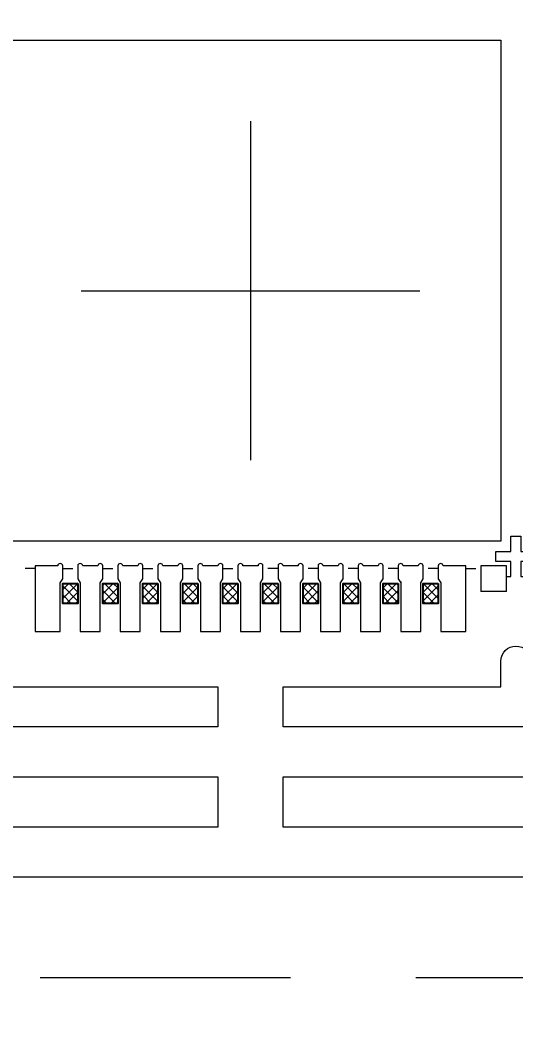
# Model space of a CAD drawing. Extents: x -140 to 3541, y -503 to -95.
# Drawn here: x 3218.86 to 3223.81, y -348.42 to -338.36 of the extents above; entities that cross this region are included whole.
import ezdxf

# ---------------------------------------------------------------- set-up
doc = ezdxf.new("R2010")
doc.units = 0
doc.header["$LTSCALE"] = 5
doc.header["$MEASUREMENT"] = 0
doc.header["$PDMODE"] = 3
for name, pattern in [('CENTER', [2, 1.25, -0.25, 0.25, -0.25]), ('DASHED', [0.75, 0.5, -0.25]), ('HIDDEN', [0.375, 0.25, -0.125])]:
    doc.linetypes.add(name, pattern=pattern)
doc.layers.get('0').update_dxf_attribs({"linetype": 'CONTINUOUS'})
doc.layers.get('Defpoints').update_dxf_attribs({"linetype": 'CONTINUOUS'})
for name, color, linetype in [('1', 7, 'CONTINUOUS'), ('1D', 4, 'CONTINUOUS'), ('center', 1, 'CONTINUOUS'), ('ETCH', 4, 'CONTINUOUS'), ('PKG', 2, 'CONTINUOUS'), ('PLATING', 3, 'CONTINUOUS'), ('标注', 4, 'CONTINUOUS')]:
    doc.layers.add(name, color=color, linetype=linetype)
doc.layers.add('标注线', color=3, linetype='CONTINUOUS', lineweight=18)
doc.styles.add('SIMPLEX', font='SIMPLEX')
doc.styles.add('宋体', font='')
doc.styles.get('宋体').set_extended_font_data('SimSun')
doc.dimstyles.new('副本Standard', dxfattribs={"dimtxt": 0.05, "dimasz": 0.05, "dimexe": 0.07, "dimexo": 0.07, "dimgap": 0.07, "dimtad": 1, "dimzin": 1, "dimdsep": 46, "dimtxsty": 'SIMPLEX', "dimcen": 0.1, "dimclrd": 256, "dimclre": 256, "dimclrt": 256, "dimadec": 0, "dimazin": 0, "dimtfac": 1, "dimtofl": 0, "dimtmove": 0, "dimatfit": 0, "dimfxl": 1, "dimlwd": -1, "dimlwe": -1, "dimarcsym": 0})

# ---------------------------------------------------------------- blocks, each defined once
blk = doc.blocks.new('*D110')
at = {"layer": 'Defpoints', "color": 0}
for p in [(3239.564, -274.423), (3204.814, -346.911), (3206.996, -355.134)]:
    blk.add_point(p, dxfattribs=at)
at = {"layer": '标注', "lineweight": 0}
for p, q in [((3204.814, -346.936), (3204.814, -351.134)), ((3204.814, -351.134), (3206.996, -353.134)), ((3206.996, -353.134), (3206.996, -355.134))]:
    blk.add_line(p, q, dxfattribs=at)
at = {"layer": '标注', "lineweight": 0, "insert": (3206.996, -357.251), "char_height": 1, "attachment_point": 5, "rotation": 90, "style": '宋体'}
blk.add_mtext('34.750', dxfattribs=at)
blk = doc.blocks.new('*D131')
at = {"layer": 'Defpoints', "color": 0}
for p in [(3204.821, -274.423), (3198.555, -349.399), (3232.802, -349.399)]:
    blk.add_point(p, dxfattribs=at)
at = {"layer": '标注', "lineweight": 0}
blk.add_line((3232.777, -349.399), (3198.555, -349.399), dxfattribs=at)
at = {"layer": '标注', "lineweight": 0, "insert": (3196.441, -349.399), "char_height": 1, "attachment_point": 5, "style": '宋体'}
blk.add_mtext('74.976', dxfattribs=at)
blk = doc.blocks.new('*U148')
at = {"layer": '标注线'}
h = blk.add_hatch(dxfattribs=at)
h.set_pattern_fill('ANSI37', color=256, scale=0.5)
h.set_pattern_definition([(45, (-3340.25684, 269.03637), (-0.0441941738, 0.0441941738), []), (135, (-3340.25684, 269.03637), (-0.0441941738, -0.0441941738), [])])
h.paths.add_polyline_path([(-0.075, -0.1), (-0.075, 0.1), (0.075, 0.1), (0.075, -0.1)])
at = {"layer": 'PLATING'}
blk.add_lwpolyline([(0.075, 0.1), (0.075, -0.1), (-0.075, -0.1), (-0.075, 0.1)], close=True, dxfattribs=at)

msp = doc.modelspace()

# ---------------------------------------------------------------- linework, layer by layer
at = {"lineweight": 0}
for points in [[(3218.36434, -344.75635, -1), (3218.66434, -344.75635), (3218.66434, -345.01135), (3220.83934, -345.01135), (3220.83934, -345.41135), (3216.18934, -345.41135), (3216.18934, -345.01135), (3218.36434, -345.01135)], [(3223.66434, -344.75635, -1), (3223.96434, -344.75635), (3223.96434, -345.01135), (3226.13934, -345.01135), (3226.13934, -345.41135), (3221.48934, -345.41135), (3221.48934, -345.01135), (3223.66434, -345.01135)]]:
    msp.add_lwpolyline(points, format="xyb", close=True, dxfattribs=at)
for points in [[(3216.18934, -345.91135), (3220.83934, -345.91135), (3220.83934, -346.41135), (3216.18934, -346.41142)], [(3221.48934, -345.91135), (3226.13934, -345.91135), (3226.13934, -346.41135), (3221.48934, -346.41142)]]:
    msp.add_lwpolyline(points, close=True, dxfattribs=at)
at = {"layer": '1', "linetype": 'Continuous', "lineweight": 0}
msp.add_line((3223.71934, -344.06135), (3223.46434, -344.06135), dxfattribs=at)
for points in [[(3219.01434, -344.46135), (3219.26434, -344.46135), (3219.26434, -343.97385), (3219.28934, -343.93635), (3219.28934, -343.80635, 0.92662528), (3219.23949, -343.80635), (3219.01434, -343.80635)], [(3219.68934, -343.93635), (3219.68934, -343.80635, 0.92662528), (3219.63949, -343.80635), (3219.4892, -343.80635, 0.92662528), (3219.43934, -343.80635), (3219.43934, -343.93635), (3219.46434, -343.97385), (3219.46434, -344.46135), (3219.66434, -344.46135), (3219.66434, -343.97385)], [(3220.06434, -344.46135), (3220.06434, -343.97385), (3220.08934, -343.93635), (3220.08934, -343.80635, 0.92662528), (3220.03949, -343.80635), (3219.8892, -343.80635, 0.92662528), (3219.83934, -343.80635), (3219.83934, -343.93635), (3219.86434, -343.97385), (3219.86434, -344.46135), (3220.03931, -344.46135)], [(3220.46434, -344.46135), (3220.46434, -343.97385), (3220.48934, -343.93635), (3220.48934, -343.80635, 0.92662528), (3220.43949, -343.80635), (3220.2892, -343.80635, 0.92662528), (3220.23934, -343.80635), (3220.23934, -343.93635), (3220.26434, -343.97385), (3220.26434, -344.46135)], [(3221.26434, -344.46135), (3221.26434, -343.97385), (3221.28934, -343.93635), (3221.28934, -343.80635, 0.92662528), (3221.23949, -343.80635), (3221.0892, -343.80635, 0.92662528), (3221.03934, -343.80635), (3221.03934, -343.93635), (3221.06434, -343.97385), (3221.06434, -344.46135)], [(3221.66434, -344.46135), (3221.66434, -343.97385), (3221.68934, -343.93635), (3221.68934, -343.80635, 0.92662528), (3221.63949, -343.80635), (3221.4892, -343.80635, 0.92662528), (3221.43934, -343.80635), (3221.43934, -343.93635), (3221.46434, -343.97385), (3221.46434, -344.46135)], [(3222.06434, -344.46135), (3222.06434, -343.97385), (3222.08934, -343.93635), (3222.08934, -343.80635, 0.92662528), (3222.03949, -343.80635), (3221.8892, -343.80635, 0.92662528), (3221.83934, -343.80635), (3221.83934, -343.93635), (3221.86434, -343.97385), (3221.86434, -344.46135)], [(3222.46434, -344.46135), (3222.46434, -343.97385), (3222.48934, -343.93635), (3222.48934, -343.80635, 0.92662528), (3222.43949, -343.80635), (3222.2892, -343.80635, 0.92662528), (3222.23934, -343.80635), (3222.23934, -343.93635), (3222.26434, -343.97385), (3222.26434, -344.46135)], [(3223.31434, -344.46135), (3223.31434, -343.80635), (3223.0892, -343.80635, 0.92662528), (3223.03934, -343.80635), (3223.03934, -343.93635), (3223.06434, -343.97385), (3223.06434, -344.46135)]]:
    msp.add_lwpolyline(points, format="xyb", close=True, dxfattribs=at)
for points in [[(3220.66434, -344.46135), (3220.86434, -344.46135), (3220.86434, -343.97385), (3220.88934, -343.93635), (3220.88934, -343.80635, 0.92662528), (3220.83949, -343.80635), (3220.6892, -343.80635, 0.92662528), (3220.63934, -343.80635), (3220.63934, -343.93635), (3220.66434, -343.97385), (3220.66434, -344.46135), (3220.68931, -344.46135)], [(3222.66434, -343.96135), (3222.66434, -344.46135), (3222.86434, -344.46135), (3222.86434, -343.97385), (3222.88934, -343.93635), (3222.88934, -343.80635, 0.92662528), (3222.83949, -343.80635), (3222.6892, -343.80635, 0.92662528), (3222.63934, -343.80635), (3222.63934, -343.93635), (3222.66434, -343.97385)]]:
    msp.add_lwpolyline(points, format="xyb", dxfattribs=at)
at = {"layer": '1', "lineweight": 0}
msp.add_lwpolyline([(3223.71934, -344.06135), (3223.71934, -343.80635), (3223.46434, -343.80635), (3223.46434, -344.06135)], dxfattribs=at)
at = {"layer": '1D', "linetype": 'HIDDEN', "lineweight": 0, "ltscale": 0.05}
for p, q in [((3219.28934, -343.83135), (3219.43934, -343.83135)), ((3219.68934, -343.83135), (3219.83934, -343.83135)), ((3220.08934, -343.83135), (3220.23934, -343.83135)), ((3220.48934, -343.83135), (3220.63934, -343.83135)), ((3220.88934, -343.83135), (3221.03934, -343.83135)), ((3221.43934, -343.83135), (3221.28934, -343.83135)), ((3221.83934, -343.83135), (3221.68934, -343.83135)), ((3222.23934, -343.83135), (3222.08934, -343.83135)), ((3222.63934, -343.83135), (3222.48934, -343.83135)), ((3223.03934, -343.83135), (3222.88934, -343.83135))]:
    msp.add_line(p, q, dxfattribs=at)
at = {"layer": '1D', "linetype": 'DASHED', "lineweight": 0}
msp.add_lwpolyline([(3276.81434, -275.91135), (3200.31434, -275.91135), (3200.31434, -347.91135), (3276.81434, -347.91135)], dxfattribs=at)
at = {"layer": '1D', "color": 1, "lineweight": 0}
msp.add_lwpolyline([(3276.81434, -346.91135), (3204.81434, -346.91135), (3204.81434, -276.91135), (3276.81434, -276.91135)], dxfattribs=at)
at = {"layer": '1D', "linetype": 'HIDDEN', "lineweight": 5, "ltscale": 0.15}
msp.add_lwpolyline([(3223.71934, -343.91135), (3223.76434, -343.91135), (3223.76434, -343.76135), (3223.61434, -343.76135), (3223.61434, -343.66135), (3223.76434, -343.66135), (3223.76434, -343.51135), (3223.86434, -343.51135), (3223.86434, -343.66135), (3224.01434, -343.66135), (3224.01434, -343.76135), (3223.86434, -343.76135), (3223.86434, -343.91135), (3223.90934, -343.91135)], dxfattribs=at)
at = {"layer": '1D', "linetype": 'HIDDEN', "lineweight": 0, "ltscale": 0.08}
for points in [[(3219.01434, -343.83135), (3218.86434, -343.83135)], [(3223.31434, -343.83135), (3223.46434, -343.83135)]]:
    msp.add_lwpolyline(points, dxfattribs=at)
at = {"layer": 'center', "linetype": 'CENTER', "lineweight": 0}
for p, q in [((3221.16434, -339.3706), (3221.16434, -342.75209)), ((3219.4736, -341.06135), (3222.85509, -341.06135))]:
    msp.add_line(p, q, dxfattribs=at)
at = {"layer": 'PKG', "linetype": 'Continuous', "lineweight": 0}
msp.add_lwpolyline([(3218.66434, -343.56135), (3218.66434, -338.56135), (3223.66434, -338.56135), (3223.66434, -343.56135)], close=True, dxfattribs=at)

# ---------------------------------------------------------------- block references
at = {"layer": 'ETCH', "color": 0, "linetype": 'ByBlock', "lineweight": 0}
for p in [(3219.36434, -344.08135), (3219.76434, -344.08135), (3220.16434, -344.08135), (3220.56434, -344.08135), (3220.96434, -344.08135), (3221.36434, -344.08135), (3221.76434, -344.08135), (3222.16434, -344.08135), (3222.56434, -344.08135), (3222.96434, -344.08135)]:
    msp.add_blockref('*U148', p, dxfattribs=at)

# ---------------------------------------------------------------- dimensions: what is measured, and where the dimension line sits
at = {"layer": '标注', "lineweight": 0}
for feature_location, offset, dtype, origin, picture, middle in [((3232.80234, -349.39935), (-34.24687, 0), 0, (3204.82134, -274.42335), '*D131', (3196.44122, -349.39935)), ((3204.81434, -346.91135), (2.18161, -8.22295), 1, (3239.56434, -274.42335), '*D110', (3206.99595, -357.25134))]:
    dim = msp.add_ordinate_dim(feature_location=feature_location, offset=offset, dtype=dtype, origin=origin, dimstyle='副本Standard', override={"dimtxt": 1, "dimasz": 1, "dimexo": 0.025, "dimgap": 0.05, "dimtad": 0, "dimdec": 3, "dimtxsty": '宋体', "dimlwe": 0}, dxfattribs=at)
    dim.commit()
    dim.dimension.update_dxf_attribs({"geometry": picture, "text_midpoint": middle})

doc.saveas('drawing.dxf')
